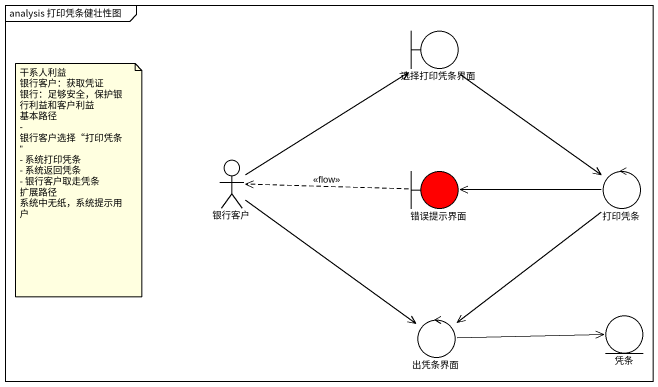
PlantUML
@startuml
mainframe analysis 打印凭条健壮性图
boundary 选择打印凭条界面
actor 银行客户
boundary 错误提示界面 #FF0000
control 打印凭条
control 出凭条界面
entity 凭条
选择打印凭条界面 --> 打印凭条
银行客户 -up-> 选择打印凭条界面
银行客户 --> 出凭条界面
错误提示界面 .left.> 银行客户 : <<flow>>
打印凭条 -left-> 错误提示界面
打印凭条 --> 出凭条界面
出凭条界面 -right-> 凭条
note as N1
  干系人利益
  银行客户：获取凭证
  银行：足够安全，保护银行利益和客户利益
  基本路径
  - 银行客户选择“打印凭条”
  - 系统打印凭条
  - 系统返回凭条
  - 银行客户取走凭条
  扩展路径
  系统中无纸，系统提示用户
end note
@enduml
